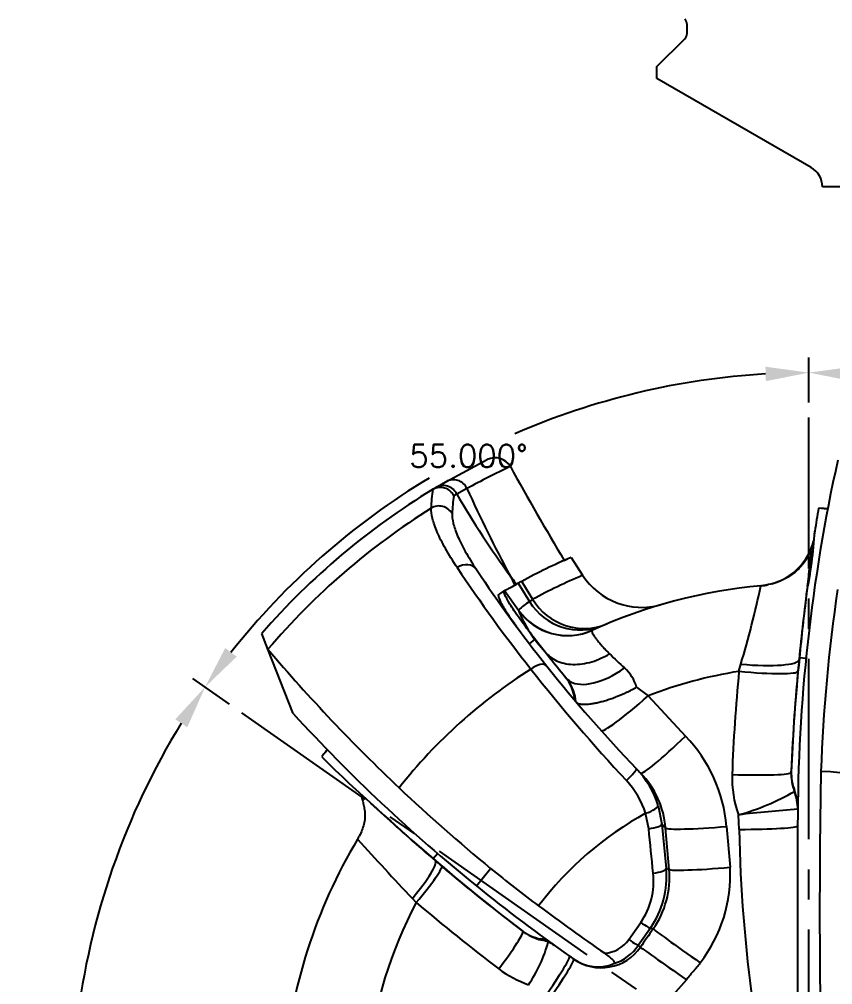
# Model space of a CAD drawing. Header units: inches. Extents: x -34 to 34, y 0 to 22.
# Drawn here: x 26.37 to 29.751, y 6.637 to 10.648 of the extents above; entities that cross this region are included whole.
import ezdxf

# ---------------------------------------------------------------- set-up
doc = ezdxf.new("R2010")
doc.units = ezdxf.units.IN
doc.header["$MEASUREMENT"] = 0
doc.header["$PDMODE"] = 35
doc.linetypes.add('CENTER2', pattern=[1.125, 0.75, -0.125, 0.125, -0.125])
doc.layers.get('Defpoints').update_dxf_attribs({"color": 10})
for name, color, linetype in [('CLine', 5, 'CENTER2'), ('Default', 7, 'Continuous'), ('Dims', 4, 'Continuous'), ('ODG-42788R1', 7, 'Continuous')]:
    doc.layers.add(name, color=color, linetype=linetype)
doc.styles.add('RomanS', font='romans')
doc.dimstyles.new('Copy of Standard', dxfattribs={"dimtxt": 0.094, "dimasz": 0.18, "dimexe": 0.0625, "dimexo": 0.0625, "dimgap": 0.045, "dimtad": 0, "dimtih": 1, "dimtoh": 1, "dimdec": 4, "dimzin": 4, "dimdsep": 46, "dimtxsty": 'RomanS', "dimcen": 0.09, "dimadec": 3, "dimazin": 1, "dimtfac": 1, "dimtdec": 4, "dimtofl": 0, "dimtmove": 0, "dimatfit": 1, "dimfxl": 1, "dimtolj": 1, "dimtzin": 0, "dimarcsym": 0})

# ---------------------------------------------------------------- blocks, each defined once
blk = doc.blocks.new('*D35')
at = {"layer": 'Defpoints', "color": 0, "transparency": 16777216}
for p in [(28.6885, 9.0247), (29.6523, 8.9935), (27.2954, 7.7666), (29.6523, 6.1163), (29.6523, 6.1163)]:
    blk.add_point(p, dxfattribs=at)
at = {"layer": 'Dims', "color": 0, "lineweight": -2, "transparency": 16777216}
for p, q in [((29.6523, 9.056), (29.6523, 9.2427)), ((27.2442, 7.8024), (27.0913, 7.9096))]:
    blk.add_line(p, q, dxfattribs=at)
for start, end in [(93.3665, 113.5033), (121.0204, 141.6335)]:
    blk.add_arc((29.6523, 6.1163), 3.064, start, end, dxfattribs=at)
at = {"layer": 'Dims', "color": 0, "transparency": 16777216}
for points in [[(29.4715, 9.2049), (29.4733, 9.145), (29.6523, 9.1802)], [(27.274, 8.0001), (27.2259, 8.036), (27.1425, 7.8737)]]:
    blk.add_solid(points, dxfattribs=at)
at = {"layer": 'Dims', "color": 0, "transparency": 16777216, "insert": (28.2375, 8.8341), "char_height": 0.094, "attachment_point": 5, "style": 'RomanS'}
blk.add_mtext('\\A1;55.000°', dxfattribs=at)
blk = doc.blocks.new('*D36')
at = {"layer": 'Defpoints', "color": 0, "transparency": 16777216}
for p in [(27.2954, 7.7666), (26.6927, 6.9093), (29.6523, 6.1163), (27.0447, 4.9003)]:
    blk.add_point(p, dxfattribs=at)
at = {"layer": 'Dims', "color": 0, "lineweight": -2, "transparency": 16777216}
for p, q in [((27.2442, 7.8024), (27.0913, 7.9096)), ((26.988, 4.8739), (26.8188, 4.795))]:
    blk.add_line(p, q, dxfattribs=at)
for start, end in [(148.3665, 173.2705), (176.725, 201.6335)]:
    blk.add_arc((29.6523, 6.1163), 3.064, start, end, dxfattribs=at)
at = {"layer": 'Dims', "color": 0, "transparency": 16777216}
for points in [[(27.0185, 7.7398), (27.0687, 7.7068), (27.1425, 7.8737)], [(26.8317, 4.9986), (26.7766, 4.9748), (26.8754, 4.8214)]]:
    blk.add_solid(points, dxfattribs=at)
at = {"layer": 'Dims', "color": 0, "transparency": 16777216, "insert": (26.6, 6.3833), "char_height": 0.094, "attachment_point": 5, "style": 'RomanS'}
blk.add_mtext('\\A1;60.000°', dxfattribs=at)
blk = doc.blocks.new('*D39')
at = {"layer": 'Defpoints', "color": 0, "transparency": 16777216}
for p in [(32.2599, 7.3322), (29.6523, 6.1163), (32.6118, 5.3233), (32.0091, 4.466)]:
    blk.add_point(p, dxfattribs=at)
at = {"layer": 'Dims', "color": 0, "lineweight": -2, "transparency": 16777216}
for p, q in [((32.3165, 7.3587), (32.4858, 7.4376)), ((32.0603, 4.4302), (32.2133, 4.323))]:
    blk.add_line(p, q, dxfattribs=at)
for start, end in [(356.725, 21.6335), (328.3665, 353.2705)]:
    blk.add_arc((29.6523, 6.1163), 3.064, start, end, dxfattribs=at)
at = {"layer": 'Dims', "color": 0, "transparency": 16777216}
for points in [[(32.4729, 7.234), (32.528, 7.2578), (32.4292, 7.4112)], [(32.2861, 4.4928), (32.2359, 4.5258), (32.1621, 4.3589)]]:
    blk.add_solid(points, dxfattribs=at)
at = {"layer": 'Dims', "color": 0, "transparency": 16777216, "insert": (32.7046, 5.8493), "char_height": 0.094, "attachment_point": 5, "style": 'RomanS'}
blk.add_mtext('\\A1;60.000°', dxfattribs=at)
blk = doc.blocks.new('*D40')
at = {"layer": 'Defpoints', "color": 0, "transparency": 16777216}
for p in [(29.6523, 9.0499), (31.7549, 8.3449), (32.2599, 7.3322), (29.6523, 6.1163)]:
    blk.add_point(p, dxfattribs=at)
at = {"layer": 'Dims', "color": 0, "lineweight": -2, "transparency": 16777216}
for p, q in [((29.6523, 9.1124), (29.6523, 9.2427)), ((32.3165, 7.3587), (32.4858, 7.4376))]:
    blk.add_line(p, q, dxfattribs=at)
for start, end in [(60.8583, 86.6335), (28.3665, 54.426)]:
    blk.add_arc((29.6523, 6.1163), 3.064, start, end, dxfattribs=at)
at = {"layer": 'Dims', "color": 0, "transparency": 16777216}
for points in [[(29.8313, 9.145), (29.8331, 9.2049), (29.6523, 9.1802)], [(32.3751, 7.5855), (32.3215, 7.5585), (32.4292, 7.4112)]]:
    blk.add_solid(points, dxfattribs=at)
at = {"layer": 'Dims', "color": 0, "transparency": 16777216, "insert": (31.2986, 8.7004), "char_height": 0.094, "attachment_point": 5, "style": 'RomanS'}
blk.add_mtext('\\A1;65.000°', dxfattribs=at)
blk = doc.blocks.new('SE')
at = {"layer": 'ODG-42788R1', "color": 7, "linetype": 'Continuous'}
for p, q in [((6.6737, 8.5784), (6.8457, 8.6705)), ((6.6184, 8.5457), (6.6312, 8.5534)), ((6.62, 8.5466), (6.6184, 8.5457)), ((6.6312, 8.5534), (6.6737, 8.5784)), ((6.7613, 8.5497), (6.7192, 8.5261)), ((6.7192, 8.5261), (6.7073, 8.5195)), ((6.6122, 8.4684), (6.6123, 8.4684)), ((8.2347, 8.4674), (8.2229, 8.4679)), ((8.2457, 8.4669), (8.2347, 8.4674)), ((8.2609, 8.4662), (8.2457, 8.4669)), ((8.261, 8.4663), (8.2603, 8.4663)), ((8.2609, 8.4662), (8.2609, 8.4663)), ((7.1941, 8.2637), (7.2422, 8.1893)), ((7.1655, 8.2512), (7.1798, 8.2575)), ((8.1818, 8.1866), (8.1763, 8.1438)), ((6.9739, 8.1561), (7.0211, 8.0804)), ((7.0347, 8.0895), (6.9893, 8.1643)), ((8.0025, 8.1484), (7.9853, 8.1461)), ((8.1763, 8.1442), (8.1768, 8.148)), ((6.9172, 8.1256), (6.8952, 8.1112)), ((6.9175, 8.1258), (6.9753, 8.0443)), ((7.0211, 8.0804), (7.0347, 8.0895)), ((6.9753, 8.0443), (6.9759, 8.0451)), ((5.9341, 7.8819), (5.9082, 7.9476)), ((7.2825, 7.9612), (7.2818, 7.9608)), ((7.0211, 7.9045), (7.0447, 7.9238)), ((7.0447, 7.9238), (7.0865, 7.8712)), ((6.0394, 7.6147), (5.9341, 7.8819)), ((8.1417, 7.8391), (8.137, 7.7904)), ((8.143, 7.8459), (8.1417, 7.8391)), ((8.1704, 7.8434), (8.143, 7.8459)), ((7.8919, 7.7904), (7.8997, 7.8203)), ((7.1684, 7.7695), (7.1742, 7.7623)), ((7.4665, 7.7244), (7.5141, 7.6881)), ((7.5141, 7.6881), (7.6695, 7.5211)), ((6.1715, 7.4527), (6.1807, 7.4648)), ((6.1808, 7.4649), (6.1803, 7.4644)), ((6.1807, 7.4648), (6.1807, 7.4649)), ((6.167, 7.4469), (6.1575, 7.4346)), ((6.167, 7.4469), (6.1715, 7.4527)), ((8.1091, 7.3708), (8.1094, 7.3752)), ((8.1226, 7.2914), (8.1228, 7.2957)), ((8.1226, 7.2913), (8.1226, 7.2914)), ((6.3604, 7.2432), (6.4162, 7.1923)), ((7.5557, 7.2328), (7.5711, 7.156)), ((8.1362, 7.2217), (8.1362, 7.2172)), ((7.5168, 7.1365), (7.5037, 7.2005)), ((7.893, 7.1337), (7.8899, 7.1941)), ((8.1362, 7.2172), (8.1361, 7.2172)), ((7.5711, 7.156), (7.5888, 6.9711)), ((7.8404, 7.1458), (7.8549, 6.9762)), ((8.1358, 7.1487), (8.1358, 6.316)), ((7.6017, 6.9676), (7.587, 7.1395)), ((6.6212, 7.0124), (6.639, 7.0334)), ((6.6301, 7.0033), (6.6212, 7.0124)), ((6.6301, 7.0033), (6.6563, 6.9809)), ((6.8005, 6.8986), (6.8595, 6.9715)), ((7.5888, 6.9711), (7.6017, 6.9676)), ((6.5506, 6.8298), (6.5344, 6.8471)), ((7.434, 6.6758), (7.4834, 6.7469)), ((6.9941, 6.7096), (6.9875, 6.7149)), ((7.5237, 6.7231), (7.4735, 6.651)), ((7.5354, 6.72), (7.5237, 6.7231)), ((7.0751, 6.6735), (7.0685, 6.6784)), ((7.1166, 6.6574), (7.1231, 6.6527)), ((7.4735, 6.651), (7.4828, 6.6445)), ((7.1882, 6.6066), (7.2018, 6.5971)), ((7.2052, 6.5947), (7.2018, 6.5971)), ((7.6734, 6.5088), (7.6186, 6.4465))]:
    blk.add_line(p, q, dxfattribs=at)
for centre, radius, start, end in [((6.8774, 8.6027), 0.0749, 30.8553, 115.0058), ((15.1358, 7.1487), 7, 167.46517, 180), ((8.1824, 5.968), 2.947, 114.8999, 118.8312), ((17.804, 14.6191), 12.3987, 208.82567, 210.90327), ((8.1827, 5.9675), 3.0156, 121.2461, 138.9586), ((7.1289, 8.4571), 0.5168, 170.0268, 178.7408), ((6.6508, 8.4914), 0.0632, 26.4393, 119.1713), ((11.7749, 10.8111), 5.5, 204.2784, 208.4895), ((7.2093, 8.4303), 0.5099, 169.9143, 178.2596), ((9.9431, 10.3956), 3.7266, 210.1093, 216.3325), ((8.1827, 5.9675), 2.9531, 122.1277, 139.5902), ((6.6448, 8.4141), 0.0633, 29.9543, 120.9387), ((10.2444, 8.0898), 2.0566, 169.4055, 172.1001), ((8.3039, 9.753), 1.2874, 267.3996, 268.061), ((6.3023, 8.4946), 1.9089, 348.4236, 356.3309), ((19.261, 6.7603), 11.1706, 171.70219, 173.0524), ((7.9602, 8.3948), 0.25, 285.9642, 345.5096), ((8.1827, 5.9675), 2.5, 113.2925, 118.5121), ((8.1827, 5.9675), 2.5, 114.0087, 114.8366), ((12.0853, 11.7975), 6.4472, 213.68875, 218.31949), ((11.7918, 11.5431), 6, 213.70417, 218.44661), ((9.032, 9.7377), 2.6029, 216.5474, 217.5218), ((8.1842, 5.9642), 2.4163, 112.9447, 118.4077), ((7.4894, 8.3523), 0.2961, 213.3906, 285.0262), ((9.1672, 4.0426), 4.6617, 117.851, 118.0653), ((8.1827, 5.9675), 2.1875, 95.2379, 114.2992), ((3.7016, 9.0676), 4.3795, 343.4534, 347.8508), ((7.9602, 8.3948), 0.25, 275.2382, 282.2995), ((7.9602, 8.3948), 0.25, 275.238, 279.7446), ((16.7679, 7.0102), 8.666, 172.47892, 174.51079), ((20.5198, 6.6086), 12.4386, 173.06006, 174.29113), ((14.9284, 7.1433), 6.6997, 171.52534, 178.02475), ((7.2053, 7.7984), 0.3368, 123.153, 132.9231), ((7.4851, 8.2498), 0.5497, 201.9509, 223.5196), ((8.1827, 5.9675), 2.1875, 113.7129, 114.2992), ((14.1399, 13.4842), 9.0144, 218.08512, 219.34186), ((11.4268, 12.5389), 7.2012, 220.29332, 226.60511), ((13.0722, 12.6035), 7.6304, 218.32985, 218.76827), ((8.5801, 9.1002), 1.7418, 225.2537, 228.0715), ((13.0722, 12.6035), 7.6304, 218.76827, 218.79419), ((15.2521, 7.1032), 7.1478, 174.03613, 177.81914), ((8.1827, 5.9675), 2.1664, 122.236, 141.834), ((12.7819, 12.3266), 7.3218, 218.18745, 222.96358), ((11.7918, 11.5431), 6, 218.44661, 223.86465), ((7.3077, 7.6803), 0.1647, 15.5375, 48.8282), ((8.1827, 5.9675), 1.8459, 99.0637, 111.236), ((15.1225, 7.0956), 7.2639, 174.51142, 177.90035), ((15.2249, 7.1097), 7.1206, 174.51424, 177.8987), ((13.0722, 12.6035), 7.6304, 219.22859, 219.29317), ((7.0192, 7.6478), 0.1925, 6.1917, 39.1938), ((7.027, 7.6448), 0.1884, 34.7325, 38.604), ((7.027, 7.6448), 0.1884, 5.8804, 34.7325), ((11.2032, 12.3407), 7, 222.46517, 231.02651), ((7.2286, 7.0938), 0.614, 4.8608, 44.0961), ((5.1513, 8.238), 1.2874, 322.3996, 323.061), ((13.2676, 14.7773), 10.221, 225.92208, 229.43799), ((11.7918, 11.5431), 6, 223.86465, 224.10292), ((7.1895, 7.1201), 0.3832, 17.1153, 43.8248), ((7.2156, 7.1081), 0.3727, 4.8307, 44.0943), ((8.3053, 7.3456), 0.4421, 177.9047, 200.0299), ((8.3078, 7.3636), 0.1988, 177.91, 185.2718), ((8.3083, 7.3677), 0.199, 177.8223, 201.1893), ((8.3078, 7.3636), 0.1988, 186.3371, 201.3044), ((39.0204, 6.7906), 30.7933, 178.91405, 180.97745), ((8.1827, 5.9675), 1.4076, 62.3278, 87.9659), ((11.2613, 12.3531), 6.9525, 226.54387, 230.71839), ((7.1551, 7.0875), 0.3666, 17.9697, 42.8088), ((7.6135, 8.183), 1.0268, 285.6189, 299.724), ((7.9366, 7.219), 0.1995, 359.4689, 21.2616), ((7.9357, 7.2189), 0.2004, 359.5135, 21.1864), ((7.9371, 7.2238), 0.1991, 359.4009, 21.1838), ((11.9102, 13.1871), 8.1313, 227.47708, 227.4913), ((11.9102, 13.1871), 8.1313, 227.4913, 229.50713), ((8.1827, 5.9675), 1.4076, 118.8386, 142.9507), ((8.4745, 2.2777), 4.9511, 93.9188, 96.7806), ((12.1652, 11.5758), 6.375, 223.89201, 224.09826), ((6.1459, 7.1891), 0.1875, 329.046, 333.6481), ((13.7859, 7.2311), 5.8937, 180.94737, 188.07445), ((8.1827, 5.9675), 2.1875, 149.0458, 175.5436), ((17.0257, 16.799), 14.4606, 222.16178, 223.48853), ((11.3074, 12.4101), 7.1481, 229.0362, 232.81907), ((11.2763, 12.3878), 7.1119, 229.48746, 232.9785), ((11.1214, 12.2262), 6.7658, 230.95567, 233.10203), ((7.2316, 6.9201), 0.3056, 325.4812, 6.0211), ((7.2185, 6.9358), 0.372, 325.1346, 5.4491), ((7.2274, 6.9351), 0.3757, 325.076, 4.9709), ((7.2552, 6.9459), 0.6004, 322.3928, 2.8875), ((11.2032, 12.3407), 7, 231.02651, 235), ((8.1827, 5.9675), 1.8459, 152.1505, 173.2057), ((11.2464, 12.3255), 7.2286, 229.48705, 232.97765), ((12.2798, 13.8188), 8.7349, 233.29691, 235.51121), ((7.1078, 6.8735), 0.1991, 232.8226, 258.613), ((7.1127, 6.8666), 0.1968, 232.9533, 237.5508), ((9.107, 5.5684), 1.9483, 143.7684, 146.4747), ((6.5137, 6.829), 0.6081, 325.9339, 344.3912), ((7.1127, 6.8666), 0.1968, 241.7432, 258.9769), ((7.0439, 6.5564), 0.1245, 54.2797, 78.6072), ((7.0398, 6.5265), 0.1511, 66.7796, 76.5182), ((7.0635, 6.5695), 0.1024, 54.3629, 69.4645), ((7.3247, 6.7522), 0.1334, 273.8673, 325.0448), ((7.3192, 6.7581), 0.1992, 235.0995, 325.2229), ((7.3105, 6.765), 0.1989, 287.9673, 325.0384), ((7.3058, 6.7382), 0.1753, 233.5979, 292.1243), ((7.1579, 6.9015), 0.4363, 232.7619, 251.2255)]:
    blk.add_arc(centre, radius, start, end, dxfattribs=at)
for centre, major_axis, ratio, start_param, end_param in [((6.7049, 8.5243), (0.0313, -0.0541), 0.989143, 1.47155, 3.141593), ((6.6633, 8.4998), (0.0322, -0.0536), 0.989158, 1.471549, 3.141593), ((6.7484, 8.179), (0.052, 0.0347), 0.808391, 0, 1.560383), ((10.4281, 10.0802), (-2.7275, -2.9258), 0.92755, -0.346559, -0.334831), ((7.2318, 8.2119), (-0.0975, 0.2302), 0.993104, 1.726769, 3.141593), ((7.2469, 8.2182), (0.0961, -0.2308), 0.99253, 4.861905, 6.282826), ((7.1789, 8.1885), (-0.1756, 0.1779), 0.99799, 1.408574, 2.786497), ((7.1797, 8.1891), (-0.1029, 0.2279), 0.99773, 1.761499, 3.141593), ((7.0438, 7.7736), (0.0489, 0.0389), 0.497794, 0, 1.516678), ((7.893, 7.8644), (0.2488, -0.0249), 0.173012, 4.756802, 6.275154), ((7.3676, 7.9208), (0.1933, 0.1586), 0.488687, 3.309168, 4.566675), ((7.8881, 7.8143), (0.2489, -0.0236), 0.093667, 4.736585, 6.275468), ((7.3676, 7.9208), (0.1933, 0.1586), 0.488687, 3.140459, 3.309168), ((7.5053, 7.7106), (-0.1864, -0.1666), 0.090605, 0, 1.536819), ((7.6628, 7.5414), (-0.1795, -0.174), 0.077216, 0, 1.533445), ((7.4209, 7.3421), (0.0451, 0.0433), 0.097847, 4.686415, 6.283185), ((7.8593, 7.38), (0.2498, -0.0091), 0.072402, 4.731774, 6.280828), ((7.4959, 7.2147), (0.0597, 0.0185), 0.253875, 4.764466, 6.257056), ((7.5088, 7.1506), (0.0622, 0.006), 0.237456, 4.818586, 6.247251), ((7.8359, 7.1613), (-0.2491, -0.0212), 0.063043, 0.034976, 1.583422), ((7.8892, 7.1487), (0.2466, 0), 0.061107, 4.727569, 6.283185), ((6.5077, 6.8613), (0.1222, 0.1422), 0.157523, 4.747577, 6.275094), ((6.5345, 6.8383), (0.1217, 0.1427), 0.094402, 4.733509, 6.275314), ((7.5266, 6.9656), (0.0622, 0.006), 0.230544, 4.833572, 6.247312), ((7.8506, 6.9894), (-0.2491, -0.0213), 0.054125, 0.034958, 1.583403), ((7.4726, 6.7589), (0.0513, -0.0357), 0.061172, 4.967092, 6.248213), ((6.8812, 6.5599), (0.1129, 0.1497), 0.07243, 4.728502, 6.28072), ((7.7254, 6.587), (-0.19, 0.1332), 0.012682, 0.034909, 1.608595), ((7.4223, 6.6869), (0.0512, -0.0358), 0.039532, 4.971253, 6.248251), ((7.6674, 6.5152), (-0.1847, 0.1294), 0.007924, 0.034908, 1.608932), ((7.0723, 6.4412), (0.1159, 0.1655), 0.061247, 4.725293, 6.283185), ((7.0882, 6.4277), (0.117, 0.167), 0.060164, 4.725391, 6.283185)]:
    blk.add_ellipse(centre, major_axis=major_axis, ratio=ratio, start_param=start_param, end_param=end_param, dxfattribs=at)
for points, knots in [([(6.7209, 8.2214), (6.7021, 8.2495), (6.6859, 8.2759), (6.6584, 8.325), (6.647, 8.3477), (6.6335, 8.3791), (6.6296, 8.389), (6.623, 8.408), (6.6203, 8.4169), (6.6138, 8.4421), (6.6119, 8.4565), (6.6122, 8.4684)], [0, 0, 0, 0, 0.25, 0.25, 0.5, 0.5, 0.625, 0.625, 0.75, 0.75, 1, 1, 1, 1]), ([(6.6997, 8.4457), (6.6991, 8.4348), (6.7006, 8.4214), (6.7063, 8.3978), (6.7088, 8.3894), (6.7148, 8.3717), (6.7184, 8.3623), (6.7309, 8.3329), (6.7415, 8.3115), (6.7674, 8.2651), (6.7827, 8.2403), (6.8004, 8.2137)], [0, 0, 0, 0, 0.25, 0.25, 0.375, 0.375, 0.5, 0.5, 0.75, 0.75, 1, 1, 1, 1]), ([(8.1774, 8.1529), (8.1795, 8.1686), (8.1831, 8.1969), (8.1877, 8.2338), (8.1906, 8.2594), (8.192, 8.2755), (8.1926, 8.2855), (8.1912, 8.2876), (8.1874, 8.2822), (8.1814, 8.2717), (8.1749, 8.261), (8.167, 8.2488), (8.1541, 8.2307), (8.1347, 8.2103), (8.1099, 8.1903), (8.0794, 8.1722), (8.0422, 8.1569), (8.0177, 8.1516), (8.0025, 8.1484)], [0.0106456, 0.0106456, 0.0106456, 0.0106456, 0.1148115, 0.2311001, 0.3383563, 0.413859, 0.4851693, 0.544838, 0.5920833, 0.6304007, 0.6479172, 0.6653092, 0.7026855, 0.7470974, 0.7994989, 0.8596459, 0.9267997, 1, 1, 1, 1]), ([(6.9175, 8.1258), (6.9207, 8.1275), (6.9249, 8.1298), (6.9333, 8.1343), (6.9378, 8.1367), (6.9521, 8.1444), (6.9627, 8.1501), (6.9739, 8.1561)], [0, 0, 0, 0, 0.25, 0.25, 0.5, 0.5, 1, 1, 1, 1]), ([(6.9669, 7.9766), (6.9537, 7.9947), (6.9423, 8.0112), (6.927, 8.0344), (6.9221, 8.0424), (6.9134, 8.0569), (6.9096, 8.0636), (6.9001, 8.0817), (6.8961, 8.0913), (6.8933, 8.1019), (6.8929, 8.1047), (6.8933, 8.1091), (6.894, 8.1105), (6.8953, 8.1113)], [0.0311772, 0.0311772, 0.0311772, 0.0311772, 0.25, 0.25, 0.375, 0.375, 0.5, 0.5, 0.75, 0.75, 0.875, 0.875, 1, 1, 1, 1]), ([(7.0447, 7.9238), (7.0201, 7.9553), (6.9989, 7.9835), (6.9638, 8.0324), (6.9501, 8.053), (6.9291, 8.0871), (6.9221, 8.1004), (6.915, 8.1186), (6.9144, 8.1238), (6.9172, 8.1256)], [0, 0, 0, 0, 0.25, 0.25, 0.5, 0.5, 0.75, 0.75, 0.9918833, 0.9918833, 0.9918833, 0.9918833]), ([(7.2818, 7.9608), (7.2816, 7.9606), (7.2812, 7.9602), (7.2809, 7.9596), (7.2806, 7.9588), (7.2805, 7.9578), (7.2806, 7.9568), (7.2808, 7.9556), (7.2811, 7.9542), (7.2816, 7.9527), (7.2829, 7.9491), (7.2863, 7.9425), (7.2923, 7.9333), (7.2981, 7.9254), (7.3026, 7.9195), (7.3075, 7.9134), (7.3129, 7.9069), (7.3188, 7.9002), (7.325, 7.8932), (7.3317, 7.886), (7.3387, 7.8785), (7.346, 7.8709), (7.3513, 7.8657), (7.3539, 7.8631)], [0, 0, 0, 0, 0.026982, 0.054187, 0.081616, 0.109267, 0.137142, 0.16524, 0.19356, 0.222103, 0.250866, 0.377017, 0.500068, 0.552312, 0.604014, 0.655187, 0.705846, 0.756008, 0.805689, 0.854909, 0.903688, 0.952044, 1, 1, 1, 1]), ([(7.0865, 7.8712), (7.0923, 7.8639), (7.0991, 7.857), (7.1148, 7.8447), (7.1237, 7.8392), (7.1432, 7.8301), (7.1539, 7.8264), (7.1767, 7.8212), (7.1889, 7.8197), (7.2141, 7.8189), (7.2271, 7.8197), (7.2534, 7.8234), (7.2667, 7.8263), (7.2929, 7.8341), (7.3058, 7.8389), (7.3306, 7.85), (7.3426, 7.8563), (7.3539, 7.8631)], [0, 0, 0, 0, 0.125, 0.125, 0.25, 0.25, 0.375, 0.375, 0.5, 0.5, 0.625, 0.625, 0.75, 0.75, 0.875, 0.875, 1, 1, 1, 1]), ([(7.2163, 7.6618), (7.217, 7.6611), (7.2183, 7.6598), (7.2216, 7.6576), (7.2292, 7.6546), (7.2453, 7.6527), (7.2676, 7.6542), (7.2885, 7.6575), (7.3056, 7.6609), (7.3238, 7.6654), (7.3397, 7.67), (7.3528, 7.6743), (7.3662, 7.6788), (7.3899, 7.6876), (7.4178, 7.6997), (7.4457, 7.7133), (7.4596, 7.7207), (7.4665, 7.7244)], [0, 0, 0, 0, 0.032668, 0.062721, 0.125008, 0.250258, 0.374878, 0.437713, 0.500365, 0.562699, 0.625254, 0.656732, 0.688066, 0.750355, 0.875074, 0.9377, 1, 1, 1, 1]), ([(6.3231, 7.2736), (6.3228, 7.2734), (6.3225, 7.2724), (6.3231, 7.2688), (6.3251, 7.2612), (6.3282, 7.2506), (6.3316, 7.2366), (6.3344, 7.2229), (6.3377, 7.2023), (6.3374, 7.178), (6.3331, 7.1538), (6.3247, 7.1287), (6.3182, 7.1146), (6.314, 7.1058)], [0.5108877, 0.5108877, 0.5108877, 0.5108877, 0.5411592, 0.5796954, 0.6178909, 0.6805444, 0.7059705, 0.7285634, 0.7698134, 0.8147046, 0.8673161, 0.9288765, 1, 1, 1, 1]), ([(7.3718, 6.5758), (7.373, 6.5763), (7.3738, 6.5771), (7.3745, 6.5791), (7.3744, 6.5804), (7.3734, 6.5834), (7.3725, 6.5851), (7.3698, 6.5888), (7.3682, 6.5907), (7.3623, 6.5969), (7.3573, 6.6013), (7.3461, 6.6102), (7.3401, 6.6147), (7.3337, 6.6191)], [0, 0, 0, 0, 0.125, 0.125, 0.25, 0.25, 0.375, 0.375, 0.5, 0.5, 0.75, 0.75, 1, 1, 1, 1]), ([(7.7309, 6.5795), (7.7298, 6.5781), (7.7277, 6.5751), (7.7244, 6.5707), (7.7208, 6.5661), (7.7161, 6.5603), (7.7098, 6.553), (7.7024, 6.5444), (7.6956, 6.5367), (7.6907, 6.5309), (7.6856, 6.5248), (7.6799, 6.5178), (7.6755, 6.5116), (7.6734, 6.5088)], [0, 0, 0, 0, 0.058635, 0.119745, 0.183373, 0.24956, 0.365138, 0.500006, 0.625311, 0.703499, 0.750454, 0.886683, 1, 1, 1, 1])]:
    blk.add_open_spline(points, degree=3, knots=knots, dxfattribs=at)
for points in [[(7.1899, 7.7487), (7.1858, 7.7494), (7.1832, 7.7505), (7.1821, 7.7519)], [(7.5355, 6.9521), (7.5292, 7.0136), (7.523, 7.0751), (7.5168, 7.1365)]]:
    blk.add_open_spline(points, degree=3, dxfattribs=at)

msp = doc.modelspace()

# ---------------------------------------------------------------- linework, layer by layer
at = {"color": 7, "linetype": 'Continuous'}
for p, q in [((29.14572, 10.5896), (29.14572, 10.62621)), ((29.02072, 10.45166), (29.13657, 10.5675)), ((29.02072, 10.40271), (29.02072, 10.45166)), ((29.66135, 10.03285), (29.02072, 10.40271)), ((30.20572, 9.95166), (29.70822, 9.95166))]:
    msp.add_line(p, q, dxfattribs=at)
for centre, radius, start, end in [((29.11447, 10.62621), 0.03125, 0, 45), ((29.11447, 10.5896), 0.03125, 315, 0), ((29.61447, 9.95166), 0.09375, 0, 60)]:
    msp.add_arc(centre, radius, start, end, dxfattribs=at)
at = {"layer": 'CLine'}
for q in [(29.65229, 8.99348), (27.29544, 7.76658)]:
    msp.add_line((29.65229, 6.1163), q, dxfattribs=at)

# ---------------------------------------------------------------- block references
at = {"layer": 'Default'}
msp.add_blockref('SE', (21.4696, 0.1488), dxfattribs=at)

# ---------------------------------------------------------------- dimensions: what is measured, and where the dimension line sits
at = {"layer": 'Dims'}
dim = msp.add_angular_dim_2l(base=(28.68854, 9.02473), line1=((29.65229, 6.1163), (27.29544, 7.76658)), line2=((29.65229, 6.1163), (29.65229, 8.99348)), dimstyle='Copy of Standard', dxfattribs=at)
dim.commit()
dim.dimension.update_dxf_attribs({"geometry": '*D35', "text_midpoint": (28.23752, 8.83406)})
for base, p1, p2, picture, middle in [((31.7549, 8.34494), (32.2599, 7.33225), (29.65229, 9.04992), '*D40', (31.29855, 8.70041)), ((26.69274, 6.90931), (27.29544, 7.76658), (27.04468, 4.90035), '*D36', (26.6, 6.38334)), ((32.61184, 5.32329), (32.00914, 4.46601), (32.2599, 7.33225), '*D39', (32.70458, 5.84926))]:
    dim = msp.add_angular_dim_3p(base=base, center=(29.65229, 6.1163), p1=p1, p2=p2, dimstyle='Copy of Standard', dxfattribs=at)
    dim.commit()
    dim.dimension.update_dxf_attribs({"geometry": picture, "text_midpoint": middle})

doc.saveas('drawing.dxf')
